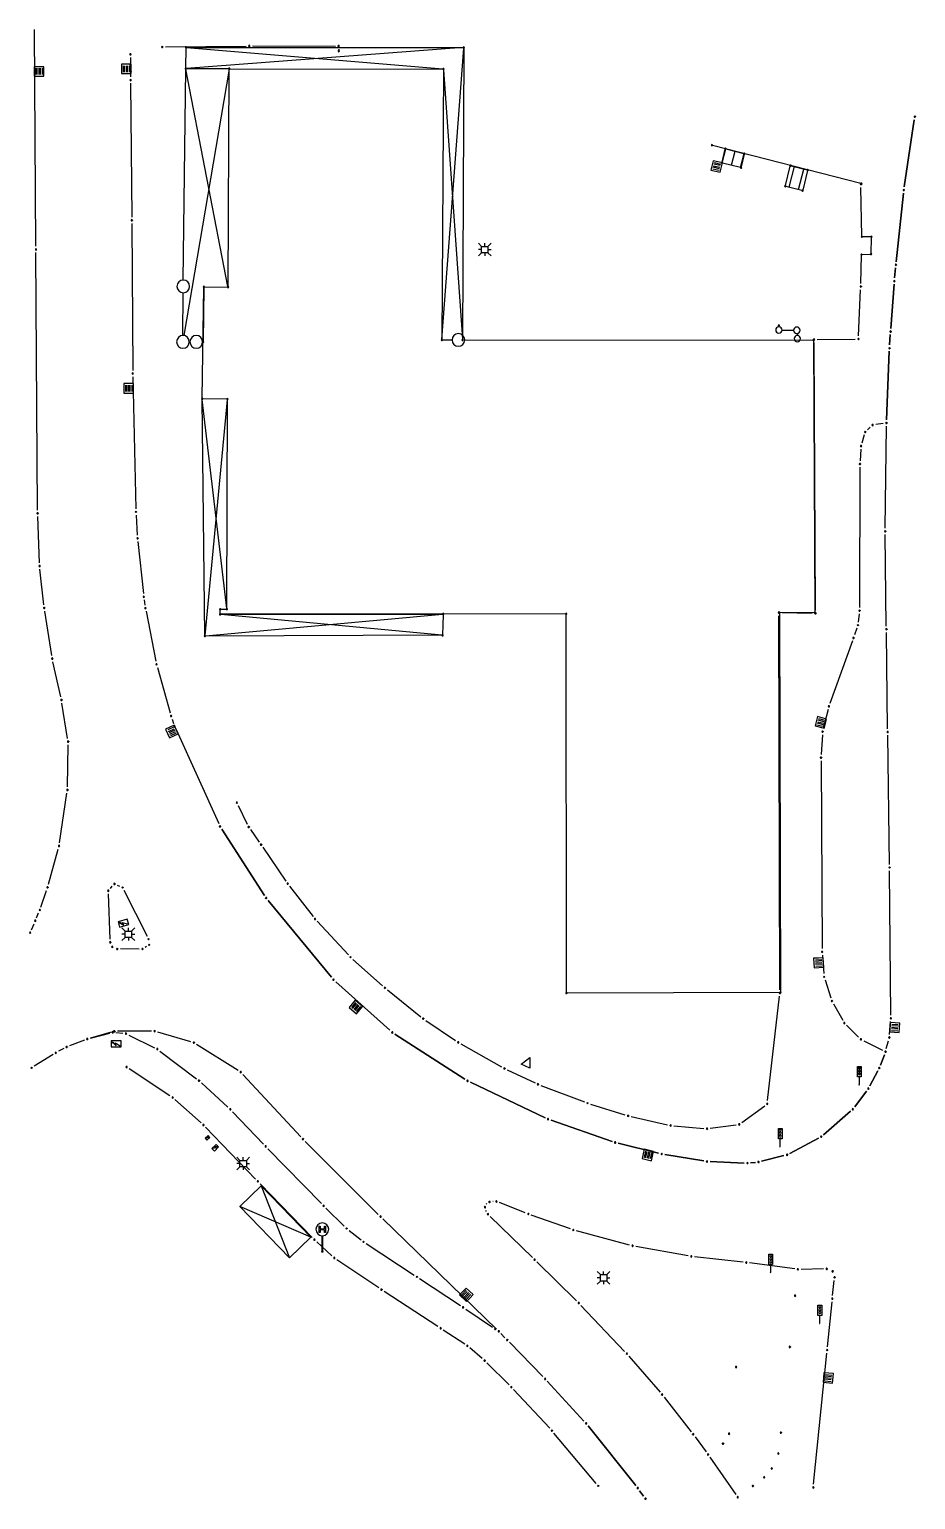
# Model space of a CAD drawing. Extents: x 3399255 to 3399396, y 5275353 to 5275470.
# Drawn here: x 3399254.9 to 3399324.5, y 5275354.8 to 5275470.3 of the extents above; entities that cross this region are included whole.
import ezdxf

# ---------------------------------------------------------------- set-up
doc = ezdxf.new("R2010")
doc.units = 0
doc.layers.get('0').update_dxf_attribs({"linetype": 'CONTINUOUS'})
for name, color, linetype in [('250', 7, 'CONTINUOUS'), ('ALTERSHEIM', 7, 'CONTINUOUS'), ('AMPEL', 7, 'CONTINUOUS'), ('BUSHALTESTELLE', 7, 'CONTINUOUS'), ('FAHRBAHNRANDOK', 7, 'CONTINUOUS'), ('FAHRBAHNRANDOKBL', 7, 'CONTINUOUS'), ('GEBAEUDEPKTGEMESSEN', 7, 'CONTINUOUS'), ('GEHWEGKANTE', 7, 'CONTINUOUS'), ('GRENZPUNKTGRAFISCH', 7, 'CONTINUOUS'), ('KABELSCHACHDECKEL', 7, 'CONTINUOUS'), ('KVKUNDTELEKOMSCHACHT', 7, 'CONTINUOUS'), ('LAMPE', 7, 'CONTINUOUS'), ('MAUERTREPPEUSW', 7, 'CONTINUOUS'), ('MUSEUMSGEBAEUDE', 7, 'CONTINUOUS'), ('PFLANZFLALLGEMEIN', 7, 'CONTINUOUS'), ('STELLKANTEPFLASTERFLAE', 7, 'CONTINUOUS'), ('STRASSENEINLAUF', 7, 'CONTINUOUS'), ('TREPPE', 7, 'CONTINUOUS'), ('UEBERDACHUNGOFFENEHALLE', 7, 'CONTINUOUS')]:
    doc.layers.add(name, color=color, linetype=linetype)

# ---------------------------------------------------------------- blocks, each defined once
blk = doc.blocks.new('GRENZPUNKT')
at = {"color": 7}
for start, end in [(90, 180), (180, 270), (0, 90), (270, 360)]:
    blk.add_arc((0, 0), 0.5, start, end, dxfattribs=at)
blk = doc.blocks.new('KREISKL')
at = {"color": 7}
for p, q in [((-0.1, 0.003), (-0.115, 0.003)), ((-0.115, 0.003), (-0.115, -0.003)), ((0.1, 0.003), (0.115, 0.003)), ((0.115, 0.003), (0.115, -0.003)), ((-0.115, -0.003), (-0.1, -0.003)), ((0.115, -0.003), (0.1, -0.025))]:
    blk.add_line(p, q, dxfattribs=at)
for start, end in [(90, 180), (180, 270), (0, 90), (270, 360)]:
    blk.add_arc((0, 0), 0.1, start, end, dxfattribs=at)
blk = doc.blocks.new('UNBEKA')
at = {"color": 7}
for p, q in [((-0.1, 0.1), (-0.2, 0.2)), ((-0.1, 0), (-0.2, 0)), ((-0.1, -0.1), (-0.1, 0.1)), ((-0.1, 0.1), (0.1, 0.1)), ((0, 0.1), (0, 0.2)), ((0.1, 0.1), (0.2, 0.2)), ((0.1, 0.1), (0.1, -0.1)), ((0.1, 0), (0.2, 0)), ((-0.1, -0.1), (-0.2, -0.2)), ((0.1, -0.1), (-0.1, -0.1)), ((0, -0.1), (0, -0.2)), ((0.1, -0.1), (0.2, -0.2))]:
    blk.add_line(p, q, dxfattribs=at)
blk = doc.blocks.new('PFEIL')
at = {"color": 7}
for p, q in [((-0.75, 0.75), (0.75, 0.75)), ((-0.022, -0.767), (-0.75, 0.75)), ((0.75, 0.75), (-0.022, -0.767))]:
    blk.add_line(p, q, dxfattribs=at)
blk = doc.blocks.new('AMPEL')
at = {"color": 7}
for p, q in [((-0.2, 0.8), (-0.2, 1.9)), ((-0.2, 1.9), (0.2, 1.9)), ((0.2, 1.9), (0.2, 0.8)), ((0, 0.8), (-0.2, 0.8)), ((0, 0.05), (0, 0.8)), ((0.2, 0.8), (0, 0.8)), ((0, 0), (0, 0.05))]:
    blk.add_line(p, q, dxfattribs=at)
for centre, radius, start, end in [((0, 1.7), 0.1, 90, 180), ((0, 1.7), 0.1, 180, 270), ((0, 1.7), 0.1, 0, 90), ((0, 1.7), 0.1, 270, 360), ((0, 1.4), 0.1, 90, 180), ((0, 1.4), 0.1, 180, 270), ((0, 1.1), 0.1, 90, 180), ((0, 1.1), 0.1, 180, 270), ((0, 0), 0.05, 180, 270), ((0, 1.4), 0.1, 0, 90), ((0, 1.4), 0.1, 270, 360), ((0, 1.1), 0.1, 0, 90), ((0, 1.1), 0.1, 270, 360)]:
    blk.add_arc(centre, radius, start, end, dxfattribs=at)
blk = doc.blocks.new('KABELSCHACHT')
at = {"color": 7}
for p, q in [((0.5, 0.3), (-0.5, 0.3)), ((-0.5, 0.3), (-0.5, -0.3)), ((0.1, -0.1), (-0.4, 0.2)), ((0.3, -0.1), (0, 0.2)), ((0, 0.2), (0.1, -0.1)), ((0.5, -0.3), (0.5, 0.3)), ((-0.5, -0.3), (0.5, -0.3)), ((0.265, -0.15), (0.3, -0.1)), ((0.4, -0.2), (0.265, -0.15)), ((0.3, -0.1), (0.335, -0.05)), ((0.335, -0.05), (0.4, -0.2))]:
    blk.add_line(p, q, dxfattribs=at)
blk = doc.blocks.new('HALTESTELLE')
at = {"color": 7}
for p, q in [((-0.1, 0.6), (-0.1, 0.8)), ((-0.1, 0.8), (-0.07, 0.8)), ((-0.07, 0.6), (-0.1, 0.6)), ((-0.07, 0.8), (-0.07, 0.715)), ((-0.07, 0.715), (0.07, 0.715)), ((0.07, 0.685), (-0.07, 0.685)), ((-0.07, 0.685), (-0.07, 0.6)), ((-0.01, 0), (-0.01, 0.5)), ((0.01, 0.5), (0.01, 0)), ((0.07, 0.715), (0.07, 0.8)), ((0.07, 0.8), (0.1, 0.8)), ((0.07, 0.6), (0.07, 0.685)), ((0.1, 0.6), (0.07, 0.6)), ((0.1, 0.8), (0.1, 0.6)), ((-0.02, -0.02), (-0.02, 0)), ((0.01, 0), (0.02, 0)), ((0.02, 0), (0.02, -0.02)), ((0.02, -0.02), (-0.02, -0.02))]:
    blk.add_line(p, q, dxfattribs=at)
for start, end in [(90, 180), (179.928, 267.134), (0, 90), (272.866, 360.072)]:
    blk.add_arc((0, 0.7), 0.2, start, end, dxfattribs=at)
blk = doc.blocks.new('NI')
at = {"color": 7}
for p, q in [((-0.5, -0.208), (-0.5, 0.208)), ((-0.5, 0.208), (0.5, 0.208)), ((0.5, 0.208), (-0.5, -0.208)), ((-0.5, -0.208), (-0.5, 0.208)), ((-0.5, 0.208), (0.5, -0.208)), ((0.5, 0.208), (0.5, -0.208)), ((0.5, -0.208), (-0.5, -0.208))]:
    blk.add_line(p, q, dxfattribs=at)
blk = doc.blocks.new('STREINLAUF')
at = {"color": 7}
for p, q in [((0.75, 0.75), (-0.75, 0.75)), ((-0.75, 0.75), (-0.75, -0.75)), ((-0.5, 0.5), (-0.5, -0.5)), ((-0.25, -0.5), (-0.25, 0.5)), ((0, 0.5), (0, -0.5)), ((0.25, -0.5), (0.25, 0.5)), ((0.5, 0.5), (0.5, -0.5)), ((0.75, 0), (0.75, 0.75)), ((0.75, -0.75), (0.75, 0)), ((-0.75, -0.75), (0.75, -0.75))]:
    blk.add_line(p, q, dxfattribs=at)

msp = doc.modelspace()

# ---------------------------------------------------------------- linework, layer by layer
at = {"layer": 'ALTERSHEIM', "color": 3}
for p, q in [((3399270.48, 5275450.125), (3399270.57, 5275467.18)), ((3399270.62, 5275467.23), (3399287.355, 5275467.2)), ((3399287.405, 5275467.15), (3399287.27, 5275445.97)), ((3399268.45, 5275441.355), (3399268.58, 5275450.035)), ((3399268.63, 5275450.085), (3399270.43, 5275450.075)), ((3399287.32, 5275445.92), (3399288.075, 5275445.925)), ((3399289.075, 5275445.925), (3399316.425, 5275445.915)), ((3399316.475, 5275445.865), (3399316.575, 5275424.55)), ((3399270.375, 5275441.275), (3399268.5, 5275441.305)), ((3399270.39, 5275424.825), (3399270.425, 5275441.22)), ((3399269.85, 5275424.425), (3399269.855, 5275424.715)), ((3399269.905, 5275424.77), (3399270.34, 5275424.775)), ((3399296.995, 5275424.41), (3399269.9, 5275424.375)), ((3399297.055, 5275394.68), (3399297.045, 5275424.36)), ((3399313.8, 5275424.455), (3399313.88, 5275394.72)), ((3399316.525, 5275424.5), (3399313.85, 5275424.505)), ((3399313.83, 5275394.67), (3399297.105, 5275394.63))]:
    msp.add_line(p, q, dxfattribs=at)
at = {"layer": 'FAHRBAHNRANDOK', "color": 72}
for p, q in [((3399255.385, 5275453.28, 292.687), (3399255.27, 5275470.315, 292.687)), ((3399262.81, 5275468.105, 292.527), (3399262.82, 5275466.58, 292.527)), ((3399262.825, 5275466.08, 292.475), (3399262.91, 5275455.575, 292.475)), ((3399323.6, 5275457.95), (3399324.39, 5275463.225)), ((3399322.975, 5275452.07), (3399323.535, 5275457.455)), ((3399262.915, 5275455.075, 292.233), (3399262.985, 5275443.535, 292.233)), ((3399255.515, 5275432.555, 292.367), (3399255.39, 5275452.78, 292.367)), ((3399322.845, 5275450.79), (3399322.92, 5275451.575)), ((3399322.54, 5275446.835), (3399322.8, 5275450.295)), ((3399322.45, 5275445.53), (3399322.505, 5275446.34)), ((3399322.205, 5275439.655), (3399322.425, 5275445.03)), ((3399262.995, 5275443.035, 291.964), (3399263.23, 5275432.67, 291.964)), ((3399322.1, 5275431.145, 291.081), (3399322.195, 5275439.155, 291.081)), ((3399255.665, 5275428.41, 291.983), (3399255.525, 5275432.055, 291.983)), ((3399263.25, 5275432.17, 291.695), (3399263.35, 5275430.595, 291.695)), ((3399322.19, 5275423.455, 291), (3399322.1, 5275430.645, 291)), ((3399263.39, 5275430.1, 291.721), (3399263.83, 5275426, 291.721)), ((3399256.005, 5275425.115, 291.923), (3399255.705, 5275427.91, 291.923)), ((3399256.63, 5275421.14, 291.865), (3399256.075, 5275424.62, 291.865)), ((3399263.895, 5275425.505), (3399263.95, 5275425.105)), ((3399264.035, 5275424.615, 291.498), (3399264.81, 5275420.685, 291.498)), ((3399322.295, 5275415.375, 290.908), (3399322.2, 5275422.955, 290.908)), ((3399257.335, 5275417.89, 291.772), (3399256.725, 5275420.65, 291.772)), ((3399264.93, 5275420.2, 291.396), (3399265.94, 5275416.625, 291.396)), ((3399257.87, 5275414.63, 291.703), (3399257.43, 5275417.4, 291.703)), ((3399266.085, 5275416.145), (3399266.205, 5275415.795)), ((3399266.39, 5275415.33, 291.357), (3399269.755, 5275407.945, 291.357)), ((3399322.435, 5275404.735, 290.809), (3399322.3, 5275414.875, 290.809)), ((3399257.86, 5275410.83, 291.642), (3399257.905, 5275414.13, 291.642)), ((3399257.24, 5275406.43, 291.567), (3399257.82, 5275410.33, 291.567)), ((3399269.99, 5275407.505), (3399273.345, 5275402.3)), ((3399256.365, 5275403.17, 291.476), (3399257.135, 5275405.94, 291.476)), ((3399322.54, 5275392.885, 290.747), (3399322.44, 5275404.235, 290.747)), ((3399255.77, 5275401.38), (3399256.215, 5275402.69)), ((3399261.235, 5275402.85, 291.337), (3399261.385, 5275403.015, 291.337)), ((3399261.78, 5275403.1, 291.353), (3399261.955, 5275403.02, 291.353)), ((3399262.295, 5275402.695, 291.292), (3399264.12, 5275399.085, 291.292)), ((3399261.215, 5275398.865, 291.281), (3399261.08, 5275402.415, 291.281)), ((3399273.64, 5275401.9), (3399278.6, 5275395.88)), ((3399255.435, 5275400.535, 291.294), (3399255.59, 5275400.915, 291.294)), ((3399255.03, 5275399.595, 291.122), (3399255.235, 5275400.075, 291.122)), ((3399263.505, 5275398.08, 291.288), (3399262.02, 5275398.09, 291.288)), ((3399264.07, 5275398.28, 291.282), (3399263.965, 5275398.215, 291.282)), ((3399278.945, 5275395.52), (3399283.195, 5275391.7)), ((3399322.44, 5275391.375, 290.755), (3399322.52, 5275392.385, 290.755)), ((3399261.3, 5275391.55), (3399259.665, 5275391.09)), ((3399264.46, 5275391.63, 291.018), (3399261.79, 5275391.62, 291.018)), ((3399267.55, 5275390.8, 291.014), (3399264.95, 5275391.56, 291.014)), ((3399283.59, 5275391.395), (3399289.08, 5275387.865)), ((3399257.58, 5275390.275, 290.773), (3399257.17, 5275390.055, 290.773)), ((3399259.19, 5275390.93), (3399258.035, 5275390.48)), ((3399271.26, 5275388.555, 290.948), (3399268, 5275390.595, 290.948)), ((3399322.19, 5275390.26), (3399322.355, 5275390.885)), ((3399256.735, 5275389.805, 290.584), (3399255.25, 5275388.88, 290.584)), ((3399321.725, 5275388.97), (3399322.035, 5275389.785)), ((3399276.19, 5275383.335, 290.828), (3399271.645, 5275388.24, 290.828)), ((3399320.89, 5275387.345), (3399321.515, 5275388.515)), ((3399289.515, 5275387.625), (3399295.39, 5275384.83)), ((3399319.705, 5275385.7), (3399320.625, 5275386.925)), ((3399295.85, 5275384.64), (3399300.65, 5275382.965)), ((3399317.265, 5275383.5), (3399319.37, 5275385.34)), ((3399314.615, 5275382.03), (3399316.855, 5275383.22)), ((3399282.28, 5275377.245, 290.732), (3399276.535, 5275382.975, 290.732)), ((3399301.13, 5275382.825), (3399304.3, 5275382.055)), ((3399304.79, 5275381.955), (3399307.855, 5275381.44)), ((3399308.35, 5275381.385), (3399311.03, 5275381.275)), ((3399311.53, 5275381.29), (3399311.905, 5275381.33)), ((3399312.395, 5275381.415), (3399314.15, 5275381.855)), ((3399293.83, 5275377.365, 290.82), (3399291.8, 5275378.165, 290.82)), ((3399291.57, 5275368.23, 290.665), (3399282.64, 5275376.895, 290.665)), ((3399291.065, 5275377.08, 290.873), (3399294.385, 5275373.86, 290.873)), ((3399297.37, 5275376.095, 290.796), (3399294.3, 5275377.19, 290.796)), ((3399302.015, 5275374.835), (3399297.85, 5275375.945)), ((3399306.63, 5275373.985, 290.72), (3399302.5, 5275374.73, 290.72)), ((3399310.94, 5275373.49, 290.733), (3399307.125, 5275373.91, 290.733)), ((3399294.74, 5275373.51, 290.863), (3399297.845, 5275370.455, 290.863)), ((3399314.995, 5275372.955, 290.716), (3399311.435, 5275373.43, 290.716)), ((3399317.26, 5275372.96, 290.693), (3399315.49, 5275372.925, 290.693)), ((3399317.975, 5275370.875, 290.691), (3399318.1, 5275372.04, 290.691)), ((3399317.575, 5275366.835, 290.668), (3399317.925, 5275370.375, 290.668)), ((3399298.195, 5275370.095, 290.861), (3399301.63, 5275366.48, 290.861)), ((3399292.23, 5275367.555), (3399291.92, 5275367.875)), ((3399295.215, 5275364.5), (3399292.58, 5275367.195)), ((3399301.965, 5275366.11, 290.849), (3399304.42, 5275363.28, 290.849)), ((3399316.48, 5275356.04, 290.655), (3399317.525, 5275366.335, 290.655)), ((3399298.435, 5275361.01), (3399295.56, 5275364.135)), ((3399304.735, 5275362.895, 290.838), (3399306.865, 5275360.17, 290.838)), ((3399302.505, 5275355.94), (3399298.76, 5275360.63)), ((3399307.165, 5275359.77, 290.819), (3399308.035, 5275358.59, 290.819)), ((3399308.325, 5275358.18, 290.805), (3399310.37, 5275355.235, 290.805)), ((3399303.12, 5275355.115), (3399302.805, 5275355.54))]:
    msp.add_line(p, q, dxfattribs=at)
for centre, radius, start, end in [((3399291.405, 5275377.785, 290.868), 0.74, 197.58159, 206.28972), ((3399291.095, 5275377.795, 290.855), 0.43, 134.18469, 144.60589), ((3399291.47, 5275375.73, 290.838), 2.53, 93.48282, 94.62081)]:
    msp.add_arc(centre, radius, start, end, dxfattribs=at)
at = {"layer": 'GEHWEGKANTE', "color": 72}
for p, q in [((3399265.555, 5275468.945, 292.728), (3399271.895, 5275469.01, 292.728)), ((3399272.395, 5275469.015, 292.747), (3399278.91, 5275469.01, 292.747)), ((3399279.17, 5275468.76, 292.735), (3399279.175, 5275468.66, 292.735)), ((3399324.39, 5275463.225, 291.373), (3399323.6, 5275457.95, 291.373)), ((3399320.265, 5275454.07, 291.47), (3399320.2, 5275457.91, 291.47)), ((3399323.535, 5275457.455, 291.327), (3399322.975, 5275452.07, 291.327)), ((3399320.965, 5275454.025, 291.444), (3399320.315, 5275454.02, 291.444)), ((3399320.99, 5275452.725, 291.416), (3399321.015, 5275453.975, 291.416)), ((3399320.185, 5275450.37, 291.39), (3399320.24, 5275452.575, 291.39)), ((3399320.29, 5275452.63, 291.435), (3399320.94, 5275452.67, 291.435)), ((3399322.92, 5275451.575, 291.23), (3399322.845, 5275450.79, 291.23)), ((3399322.8, 5275450.295, 291.195), (3399322.54, 5275446.835, 291.195)), ((3399320.015, 5275446.245), (3399320.165, 5275449.87)), ((3399316.62, 5275424.705), (3399316.51, 5275445.7)), ((3399316.76, 5275445.95), (3399319.755, 5275445.99)), ((3399322.505, 5275446.34, 291.26), (3399322.45, 5275445.53, 291.26)), ((3399322.425, 5275445.03), (3399322.205, 5275439.655)), ((3399320.925, 5275439.07, 291.241), (3399320.71, 5275438.87, 291.241)), ((3399321.95, 5275439.365, 291.19), (3399321.355, 5275439.275, 291.19)), ((3399320.19, 5275437.335, 291.212), (3399320.13, 5275436.43, 291.212)), ((3399320.455, 5275438.46, 291.228), (3399320.27, 5275437.825, 291.228)), ((3399320.115, 5275435.93, 291.184), (3399320.085, 5275424.915, 291.184)), ((3399313.835, 5275394.885, 290.638), (3399313.755, 5275424.26, 290.638)), ((3399314, 5275424.505), (3399316.37, 5275424.46)), ((3399320.055, 5275424.415, 290.983), (3399319.98, 5275423.77, 290.983)), ((3399319.87, 5275423.285, 290.971), (3399319.685, 5275422.755, 290.971)), ((3399319.52, 5275422.285, 290.965), (3399317.765, 5275417.38, 290.965)), ((3399317.62, 5275416.905, 290.87), (3399317.24, 5275415.405, 290.87)), ((3399317.165, 5275414.91, 290.866), (3399317.07, 5275413.365, 290.866)), ((3399317.06, 5275412.865), (3399317.145, 5275398.115)), ((3399271.28, 5275409.35, 291.256), (3399271.99, 5275407.895, 291.256)), ((3399273.345, 5275402.3, 291.108), (3399269.99, 5275407.505, 291.108)), ((3399272.245, 5275407.465), (3399272.925, 5275406.485)), ((3399273.21, 5275406.075, 291.144), (3399275.02, 5275403.425, 291.144)), ((3399275.315, 5275403.02, 291.052), (3399277.16, 5275400.64, 291.052)), ((3399278.6, 5275395.88, 290.822), (3399273.64, 5275401.9, 290.822)), ((3399277.48, 5275400.26), (3399279.93, 5275397.625)), ((3399280.285, 5275397.275, 290.915), (3399282.61, 5275395.2, 290.915)), ((3399317.165, 5275397.615, 290.804), (3399317.285, 5275396.15, 290.804)), ((3399283.195, 5275391.7), (3399278.945, 5275395.52)), ((3399282.995, 5275394.875, 290.858), (3399285.61, 5275392.77, 290.858)), ((3399317.385, 5275395.665, 290.829), (3399317.835, 5275394.25, 290.829)), ((3399312.865, 5275386.175, 290.733), (3399313.805, 5275394.385, 290.733)), ((3399318.035, 5275393.79, 290.806), (3399318.77, 5275392.49, 290.806)), ((3399286.01, 5275392.475, 290.803), (3399288.35, 5275390.89, 290.803)), ((3399259.665, 5275391.085, 290.868), (3399261.18, 5275391.485, 290.868)), ((3399261.67, 5275391.52, 290.979), (3399262.215, 5275391.465, 290.979)), ((3399262.685, 5275391.33, 291.095), (3399264.7, 5275390.335, 291.095)), ((3399289.08, 5275387.865, 290.717), (3399283.59, 5275391.395, 290.717)), ((3399319.07, 5275392.095, 290.798), (3399320.015, 5275391.165, 290.798)), ((3399265.125, 5275390.07, 291.166), (3399267.995, 5275387.895, 291.166)), ((3399288.775, 5275390.63, 290.765), (3399291.965, 5275388.825, 290.765)), ((3399320.42, 5275390.875), (3399321.9, 5275390.13)), ((3399322.19, 5275390.26, 290.757), (3399322.355, 5275390.885, 290.757)), ((3399322.035, 5275389.785, 290.677), (3399321.725, 5275388.97, 290.677)), ((3399265.915, 5275386.56, 291.249), (3399262.715, 5275388.67, 291.249)), ((3399292.41, 5275388.595, 290.708), (3399294.595, 5275387.565, 290.708)), ((3399321.515, 5275388.515, 290.663), (3399320.89, 5275387.345, 290.663)), ((3399268.38, 5275387.575, 291.158), (3399270.47, 5275385.66, 291.158)), ((3399295.39, 5275384.83, 290.584), (3399289.515, 5275387.625, 290.584)), ((3399295.055, 5275387.37, 290.716), (3399298.48, 5275386.07, 290.716)), ((3399320.625, 5275386.925, 290.628), (3399319.705, 5275385.7, 290.628)), ((3399268.355, 5275384.43, 291.234), (3399266.31, 5275386.255, 291.234)), ((3399298.955, 5275385.905, 290.682), (3399301.66, 5275385.055, 290.682)), ((3399310.84, 5275384.46, 290.706), (3399312.635, 5275385.78, 290.706)), ((3399270.83, 5275385.31, 291.143), (3399273.26, 5275382.76, 291.143)), ((3399300.65, 5275382.965), (3399295.85, 5275384.64)), ((3399302.14, 5275384.925, 290.672), (3399305, 5275384.28, 290.672)), ((3399305.495, 5275384.205, 290.671), (3399307.865, 5275383.995, 290.671)), ((3399308.36, 5275384.005, 290.684), (3399310.39, 5275384.275, 290.684)), ((3399319.37, 5275385.34, 290.581), (3399317.265, 5275383.5, 290.581)), ((3399272.64, 5275380.01, 291.152), (3399268.715, 5275384.08, 291.152)), ((3399316.855, 5275383.22, 290.551), (3399314.615, 5275382.03, 290.551)), ((3399273.61, 5275382.4, 291.078), (3399277.81, 5275378.095, 291.078)), ((3399304.3, 5275382.055, 290.563), (3399301.13, 5275382.825, 290.563)), ((3399307.855, 5275381.44, 290.548), (3399304.79, 5275381.955, 290.548)), ((3399311.03, 5275381.275, 290.565), (3399308.35, 5275381.385, 290.565)), ((3399311.905, 5275381.33, 290.589), (3399311.53, 5275381.29, 290.589)), ((3399314.15, 5275381.855, 290.52), (3399312.395, 5275381.415, 290.52)), ((3399277.095, 5275375.43, 291.105), (3399272.99, 5275379.65, 291.105)), ((3399278.165, 5275377.74, 291.01), (3399279.61, 5275376.305, 291.01)), ((3399278.64, 5275373.99, 291.076), (3399277.45, 5275375.085, 291.076)), ((3399279.985, 5275375.975, 290.98), (3399280.925, 5275375.245, 290.98)), ((3399281.33, 5275374.95, 290.961), (3399285.095, 5275372.475, 290.961)), ((3399282.32, 5275371.47, 290.999), (3399279.03, 5275373.68, 290.999)), ((3399285.515, 5275372.2, 290.883), (3399288.73, 5275370.08, 290.883)), ((3399286.97, 5275368.43, 290.935), (3399282.735, 5275371.195, 290.935)), ((3399289.15, 5275369.8, 290.828), (3399291.26, 5275368.385, 290.828)), ((3399289.07, 5275367.06, 290.901), (3399287.39, 5275368.155, 290.901)), ((3399291.92, 5275367.875, 290.782), (3399292.23, 5275367.555, 290.782)), ((3399292.58, 5275367.195, 290.73), (3399295.215, 5275364.5, 290.73)), ((3399290.44, 5275365.92, 290.88), (3399289.465, 5275366.76, 290.88)), ((3399292.55, 5275363.85, 290.846), (3399290.805, 5275365.585, 290.846)), ((3399295.745, 5275360.445, 290.802), (3399292.9, 5275363.49, 290.802)), ((3399295.56, 5275364.135), (3399298.435, 5275361.01)), ((3399299.39, 5275356.11, 290.757), (3399296.075, 5275360.07, 290.757)), ((3399298.76, 5275360.63, 290.692), (3399302.505, 5275355.94, 290.692)), ((3399302.805, 5275355.54, 290.559), (3399303.12, 5275355.115, 290.559))]:
    msp.add_line(p, q, dxfattribs=at)
at = {"layer": 'MUSEUMSGEBAEUDE', "color": 3}
msp.add_line((3399320.18, 5275458.2), (3399308.54, 5275461.205), dxfattribs=at)
at = {"layer": 'STELLKANTEPFLASTERFLAE', "color": 72}
for p, q in [((3399313.75, 5275447.01, 291.557), (3399313.75, 5275446.955, 291.557)), ((3399314, 5275446.7, 291.57), (3399314.91, 5275446.69, 291.57)), ((3399315.175, 5275446.435, 291.545), (3399315.185, 5275446.28, 291.545))]:
    msp.add_line(p, q, dxfattribs=at)
at = {"layer": 'TREPPE', "color": 1}
for p, q in [((3399309.285, 5275459.825), (3399309.58, 5275460.94)), ((3399310.015, 5275459.65), (3399310.305, 5275460.745)), ((3399310.745, 5275459.47), (3399311.03, 5275460.555)), ((3399314.565, 5275457.915), (3399314.975, 5275459.535)), ((3399315.29, 5275457.73), (3399315.7, 5275459.35))]:
    msp.add_line(p, q, dxfattribs=at)
at = {"layer": 'TREPPE', "color": 2}
for p, q in [((3399309.285, 5275459.88), (3399309.53, 5275460.9)), ((3399309.59, 5275460.935), (3399310.995, 5275460.565)), ((3399311.03, 5275460.505), (3399310.79, 5275459.515)), ((3399310.73, 5275459.475), (3399309.32, 5275459.815)), ((3399314.26, 5275458.045), (3399314.645, 5275459.565)), ((3399314.705, 5275459.6, 292.414), (3399315.97, 5275459.28, 292.414)), ((3399316.005, 5275459.22), (3399315.62, 5275457.7)), ((3399315.56, 5275457.665, 291.33), (3399314.295, 5275457.985, 291.33))]:
    msp.add_line(p, q, dxfattribs=at)
at = {"layer": 'UEBERDACHUNGOFFENEHALLE', "color": 3}
for p, q in [((3399267.155, 5275467.28), (3399267.175, 5275468.855)), ((3399288.945, 5275468.885), (3399267.205, 5275467.235)), ((3399267.225, 5275468.905), (3399288.945, 5275468.89)), ((3399267.225, 5275468.9), (3399287.355, 5275467.205)), ((3399287.275, 5275445.97), (3399288.99, 5275468.84)), ((3399288.995, 5275468.84), (3399288.9, 5275445.975)), ((3399266.96, 5275450.625), (3399267.155, 5275467.18)), ((3399270.56, 5275467.18), (3399267.015, 5275446.265)), ((3399270.47, 5275450.125), (3399267.165, 5275467.18)), ((3399270.52, 5275467.23), (3399267.205, 5275467.23)), ((3399287.41, 5275467.15), (3399288.9, 5275445.975)), ((3399268.58, 5275450.035), (3399268.52, 5275445.8)), ((3399266.935, 5275446.275), (3399266.95, 5275449.625)), ((3399268.655, 5275422.72), (3399268.45, 5275441.255)), ((3399270.385, 5275424.825), (3399268.455, 5275441.255)), ((3399270.42, 5275441.22), (3399268.66, 5275422.72)), ((3399268.705, 5275422.675), (3399287.335, 5275424.385)), ((3399269.9, 5275424.375), (3399287.335, 5275424.39)), ((3399287.285, 5275422.73), (3399269.9, 5275424.37)), ((3399287.385, 5275424.34), (3399287.335, 5275422.775)), ((3399287.285, 5275422.725), (3399268.705, 5275422.67))]:
    msp.add_line(p, q, dxfattribs=at)

# ---------------------------------------------------------------- block references
at = {"layer": '250', "xscale": 0.1, "yscale": 0.1}
for p in [(3399267.175, 5275468.905), (3399288.995, 5275468.89), (3399267.155, 5275467.23), (3399270.57, 5275467.23), (3399287.405, 5275467.2), (3399308.495, 5275461.22), (3399268.58, 5275450.085), (3399270.48, 5275450.075), (3399268.52, 5275445.75), (3399287.27, 5275445.92), (3399288.9, 5275445.925), (3399316.475, 5275445.915), (3399268.45, 5275441.305), (3399270.425, 5275441.27), (3399269.855, 5275424.765), (3399270.39, 5275424.775), (3399269.85, 5275424.375), (3399287.385, 5275424.39), (3399297.045, 5275424.41), (3399313.8, 5275424.505), (3399316.575, 5275424.5), (3399268.655, 5275422.67), (3399287.335, 5275422.725), (3399297.055, 5275394.63), (3399313.88, 5275394.67)]:
    msp.add_blockref('GRENZPUNKT', p, dxfattribs=at)
at = {"layer": 'AMPEL', "xscale": 0.75, "yscale": 0.75}
for p in [(3399320.07, 5275387.445, 290.693), (3399313.86, 5275382.57, 290.571), (3399313.11, 5275372.7, 290.628), (3399316.97, 5275368.7, 290.582)]:
    msp.add_blockref('AMPEL', p, dxfattribs=at)
at = {"layer": 'BUSHALTESTELLE', "xscale": 5.605, "yscale": 5.605, "rotation": 314.01}
msp.add_blockref('NI', (3399274.2, 5275376.655, 0.383), dxfattribs=at)
at = {"layer": 'BUSHALTESTELLE', "xscale": 2.5, "yscale": 2.5}
msp.add_blockref('HALTESTELLE', (3399277.885, 5275374.32, 291.06), dxfattribs=at)
at = {"layer": 'FAHRBAHNRANDOK', "xscale": 0.5, "yscale": 0.5}
for p in [(3399265.305, 5275468.94, 292.728), (3399272.145, 5275469.015, 292.747), (3399279.16, 5275469.01, 292.735), (3399262.81, 5275468.355, 292.527), (3399262.825, 5275466.33, 292.475), (3399320.195, 5275458.16), (3399262.915, 5275455.325, 292.233), (3399255.39, 5275453.03, 292.367), (3399320.18, 5275450.12, 291.39), (3399316.51, 5275445.95), (3399320.005, 5275445.995, 291.33), (3399262.985, 5275443.285, 291.964), (3399320.525, 5275438.7, 291.228), (3399321.11, 5275439.24, 291.241), (3399320.205, 5275437.585, 291.212), (3399320.115, 5275436.18, 291.184), (3399255.515, 5275432.305, 291.983), (3399263.235, 5275432.42, 291.695), (3399263.365, 5275430.345, 291.721), (3399255.675, 5275428.16, 291.923), (3399263.855, 5275425.75, 291.602), (3399256.035, 5275424.87, 291.865), (3399263.985, 5275424.86, 291.498), (3399320.085, 5275424.665, 290.983), (3399313.75, 5275424.51), (3399316.62, 5275424.455), (3399319.95, 5275423.52, 290.971), (3399319.605, 5275422.52, 290.965), (3399256.67, 5275420.895, 291.772), (3399264.86, 5275420.44, 291.396), (3399257.39, 5275417.645, 291.703), (3399317.68, 5275417.145, 290.87), (3399266.005, 5275416.385, 291.296), (3399257.91, 5275414.38, 291.642), (3399317.18, 5275415.16, 290.866), (3399317.055, 5275413.115, 290.897), (3399257.855, 5275410.58, 291.567), (3399271.17, 5275409.575, 291.256), (3399272.1, 5275407.67, 291.146), (3399257.2, 5275406.18, 291.476), (3399273.07, 5275406.28, 291.144), (3399256.295, 5275402.93, 291.38), (3399261.07, 5275402.665, 291.337), (3399261.55, 5275403.2, 291.353), (3399262.185, 5275402.915, 291.353), (3399275.16, 5275403.22, 291.052), (3399255.69, 5275401.145, 291.294), (3399277.31, 5275400.445, 290.992), (3399254.93, 5275399.365, 291.122), (3399255.335, 5275400.305, 291.257), (3399261.225, 5275398.615, 291.281), (3399261.385, 5275398.255, 291.28), (3399261.77, 5275398.09, 291.285), (3399263.755, 5275398.08, 291.288), (3399264.23, 5275398.86, 291.292), (3399264.28, 5275398.415, 291.282), (3399280.1, 5275397.445, 290.915), (3399317.145, 5275397.865, 290.804), (3399317.31, 5275395.9, 290.829), (3399282.8, 5275395.035, 290.858), (3399313.835, 5275394.635, 290.638), (3399317.91, 5275394.01, 290.806), (3399285.805, 5275392.615, 290.803), (3399318.89, 5275392.27, 290.798), (3399261.54, 5275391.62, 290.941), (3399264.71, 5275391.635, 291.018), (3399256.945, 5275389.935, 290.773), (3399257.8, 5275390.39, 290.759), (3399259.42, 5275391.02, 290.868), (3399267.79, 5275390.73, 291.014), (3399288.56, 5275390.75, 290.765), (3399320.195, 5275390.99, 290.807), (3399262.505, 5275388.81, 291.188), (3399255.04, 5275388.75, 290.584), (3399292.185, 5275388.7, 290.708), (3399294.82, 5275387.46, 290.716), (3399266.125, 5275386.42, 291.249), (3399298.715, 5275385.98, 290.682), (3399312.835, 5275385.925, 290.733), (3399268.545, 5275384.26, 291.234), (3399301.9, 5275384.98, 290.672), (3399305.245, 5275384.225, 290.671), (3399310.64, 5275384.31, 290.706), (3399308.11, 5275383.97, 290.684), (3399272.815, 5275379.83, 291.152), (3399277.265, 5275375.255, 291.105), (3399278.825, 5275373.82, 291.076), (3399282.525, 5275371.33, 290.999), (3399287.18, 5275368.295, 290.935), (3399289.275, 5275366.92, 290.901), (3399314.605, 5275366.83, 290.767), (3399290.63, 5275365.76, 290.88), (3399310.39, 5275365.25, 290.85), (3399292.73, 5275363.675, 290.846), (3399295.915, 5275360.26, 290.802), (3399309.835, 5275360.01, 290.853), (3399313.9, 5275360.1, 290.814), (3399309.355, 5275359.235, 290.837), (3399313.705, 5275358.46, 290.796), (3399312.595, 5275356.585, 290.773), (3399313.19, 5275357.285, 290.779), (3399299.55, 5275355.92, 290.757), (3399311.7, 5275355.91, 290.769)]:
    msp.add_blockref('KREISKL', p, dxfattribs=at)
for p, rotation in [((3399324.425, 5275463.47, 291.432), 350.28), ((3399323.565, 5275457.705, 291.373), 352.8), ((3399322.945, 5275451.825, 291.327), 354.24), ((3399322.82, 5275450.54, 291.23), 355.05), ((3399322.525, 5275446.585, 291.195), 355.95), ((3399322.435, 5275445.28, 291.26), 356.94), ((3399322.195, 5275439.405, 291.19), 358.56), ((3399322.1, 5275430.895, 291.081), 0.09), ((3399322.195, 5275423.205, 291), 0.72), ((3399266.285, 5275415.56, 291.357), 287.73), ((3399322.295, 5275415.125, 290.908), 0.81), ((3399269.855, 5275407.715, 291.108), 208.71), ((3399322.44, 5275404.485, 290.809), 0.63), ((3399273.48, 5275402.09, 290.955), 216.18), ((3399278.76, 5275395.685, 290.822), 223.83), ((3399322.545, 5275392.635, 290.747), 357.93), ((3399283.38, 5275391.53, 290.717), 232.65), ((3399322.42, 5275391.13, 290.755), 351.27), ((3399322.125, 5275390.02, 290.757), 342.09), ((3399271.475, 5275388.42, 290.948), 26.82), ((3399289.29, 5275387.73, 290.631), 240.93), ((3399321.635, 5275388.735, 290.677), 335.52), ((3399320.775, 5275387.125, 290.663), 327.6), ((3399319.555, 5275385.5, 290.628), 317.16), ((3399295.615, 5275384.725, 290.584), 247.68), ((3399276.36, 5275383.15, 290.828), 44.01), ((3399317.08, 5275383.34, 290.581), 304.56), ((3399300.885, 5275382.885, 290.563), 253.62), ((3399304.545, 5275381.995, 290.548), 258.39), ((3399314.395, 5275381.915, 290.551), 291.06), ((3399308.1, 5275381.395, 290.565), 264.06), ((3399311.28, 5275381.265, 290.589), 271.8), ((3399312.15, 5275381.355, 290.52), 279.99), ((3399290.665, 5275377.81, 290.868), 170.64), ((3399290.89, 5275377.255, 290.873), 213.93), ((3399291.015, 5275378.22, 290.855), 116.64), ((3399291.565, 5275378.255, 290.838), 81.36), ((3399294.065, 5275377.275, 290.82), 69.48), ((3399282.46, 5275377.07, 290.732), 45.54), ((3399297.605, 5275376.01, 290.796), 72.72), ((3399302.255, 5275374.775, 290.752), 77.49), ((3399306.875, 5275373.94, 290.72), 81.72), ((3399294.56, 5275373.685, 290.863), 225.72), ((3399311.19, 5275373.46, 290.733), 83.07), ((3399315.24, 5275372.92, 290.716), 86.85), ((3399317.51, 5275372.965, 290.693), 78.93), ((3399317.97, 5275372.765, 290.694), 42.21), ((3399318.125, 5275372.29, 290.691), 350.64), ((3399298.025, 5275370.28, 290.861), 224.55), ((3399317.95, 5275370.625, 290.685), 354.24), ((3399291.745, 5275368.055, 290.665), 45), ((3399292.405, 5275367.375, 290.782), 44.19), ((3399301.805, 5275366.3, 290.849), 222.3), ((3399317.55, 5275366.585, 290.668), 354.33), ((3399295.39, 5275364.32, 290.73), 43.56), ((3399304.58, 5275363.09, 290.838), 219.51), ((3399298.605, 5275360.825, 290.692), 40.59), ((3399307.02, 5275359.97, 290.819), 217.17), ((3399308.185, 5275358.385, 290.805), 215.55), ((3399302.66, 5275355.745, 290.645), 37.44), ((3399316.455, 5275355.795, 290.655), 354.24), ((3399303.27, 5275354.915, 290.559), 35.73), ((3399310.515, 5275355.03, 290.759), 213.84)]:
    msp.add_blockref('KREISKL', p, dxfattribs=dict(at, rotation=rotation))
at = {"layer": 'FAHRBAHNRANDOKBL', "xscale": 0.5, "yscale": 0.5}
for p in [(3399262.82, 5275467.515, 292.585), (3399262.815, 5275467.025, 292.584), (3399261.42, 5275391.545, 290.979), (3399262.46, 5275391.44, 291.095), (3399264.925, 5275390.225, 291.166), (3399268.195, 5275387.745, 291.158), (3399270.655, 5275385.495, 291.143), (3399273.435, 5275382.58, 291.078), (3399277.985, 5275377.915, 291.01), (3399279.785, 5275376.13, 290.98), (3399281.12, 5275375.09, 290.961), (3399285.305, 5275372.335, 290.883), (3399315.025, 5275370.855, 290.74), (3399288.94, 5275369.94, 290.828), (3399291.465, 5275368.245, 290.796)]:
    msp.add_blockref('KREISKL', p, dxfattribs=at)
at = {"layer": 'GEBAEUDEPKTGEMESSEN', "xscale": 0.1, "yscale": 0.1}
for p in [(3399320.23, 5275458.19), (3399320.265, 5275454.02, 291.47), (3399321.015, 5275454.025, 291.444), (3399320.24, 5275452.625, 291.435), (3399320.99, 5275452.675, 291.416)]:
    msp.add_blockref('GRENZPUNKT', p, dxfattribs=at)
at = {"layer": 'GEHWEGKANTE', "xscale": 0.5, "yscale": 0.5, "rotation": 154.89}
msp.add_blockref('PFEIL', (3399294, 5275389.23, 0.121), dxfattribs=at)
at = {"layer": 'GRENZPUNKTGRAFISCH'}
for p in [(3399266.955, 5275450.125), (3399266.935, 5275445.775), (3399267.98, 5275445.775), (3399288.575, 5275445.925)]:
    msp.add_blockref('GRENZPUNKT', p, dxfattribs=at)
at = {"layer": 'KABELSCHACHDECKEL'}
for p, xscale, yscale, rotation in [((3399262.26, 5275400.115, 0.102), 0.755, 0.755, 195.75), ((3399261.69, 5275390.64, 0.108), 0.775, 0.775, 180.63)]:
    msp.add_blockref('KABELSCHACHT', p, dxfattribs=dict(at, xscale=xscale, yscale=yscale, rotation=rotation))
at = {"layer": 'KVKUNDTELEKOMSCHACHT'}
for p, xscale, yscale, rotation in [((3399268.865, 5275383.255, 0.121), 0.315, 0.315, 42.39), ((3399269.47, 5275382.475, 0.218), 0.45, 0.45, 45)]:
    msp.add_blockref('KABELSCHACHT', p, dxfattribs=dict(at, xscale=xscale, yscale=yscale, rotation=rotation))
at = {"layer": 'LAMPE', "xscale": 2.5, "yscale": 2.5}
for p in [(3399290.64, 5275453.02, 292.267), (3399262.645, 5275399.245, 291.329), (3399271.665, 5275381.235, 291.946), (3399299.98, 5275372.26, 290.906)]:
    msp.add_blockref('UNBEKA', p, dxfattribs=at)
at = {"layer": 'MAUERTREPPEUSW', "xscale": 0.1, "yscale": 0.1}
for p, rotation in [((3399309.545, 5275460.945), 256.41), ((3399311.045, 5275460.55), 256.41), ((3399309.275, 5275459.83), 76.41), ((3399310.78, 5275459.465), 256.41), ((3399314.66, 5275459.615, 292.414), 75.78), ((3399316.015, 5275459.27), 75.78), ((3399314.25, 5275457.995), 75.78), ((3399315.605, 5275457.65, 291.33), 75.78)]:
    msp.add_blockref('GRENZPUNKT', p, dxfattribs=dict(at, rotation=rotation))
at = {"layer": 'PFLANZFLALLGEMEIN', "xscale": 0.1, "yscale": 0.1}
for p in [(3399279.175, 5275468.61, 292.71), (3399313.75, 5275447.06, 291.557)]:
    msp.add_blockref('GRENZPUNKT', p, dxfattribs=at)
at = {"layer": 'STELLKANTEPFLASTERFLAE', "xscale": 0.5, "yscale": 0.5}
for p in [(3399313.75, 5275446.705, 291.57), (3399315.16, 5275446.685, 291.545), (3399315.2, 5275446.03, 291.577)]:
    msp.add_blockref('GRENZPUNKT', p, dxfattribs=at)
at = {"layer": 'STRASSENEINLAUF', "xscale": 0.5, "yscale": 0.5}
for p in [(3399255.62, 5275467.01, 292.505), (3399262.48, 5275467.215, 292.468), (3399262.67, 5275442.115, 291.913)]:
    msp.add_blockref('STREINLAUF', p, dxfattribs=at)
for p, rotation in [((3399308.86, 5275459.55, 291.951), 77.4), ((3399266.07, 5275415.17, 291.228), 295.2), ((3399317.045, 5275415.88, 290.837), 75.6), ((3399316.88, 5275397.005, 290.799), 93.6), ((3399280.52, 5275393.53, 290.662), 320.4), ((3399322.855, 5275391.92, 290.638), 86.4), ((3399303.46, 5275381.905, 290.413), 347.4), ((3399289.195, 5275370.93, 290.677), 316.8), ((3399317.63, 5275364.395, 290.539), 84.6)]:
    msp.add_blockref('STREINLAUF', p, dxfattribs=dict(at, rotation=rotation))

doc.saveas('drawing.dxf')
